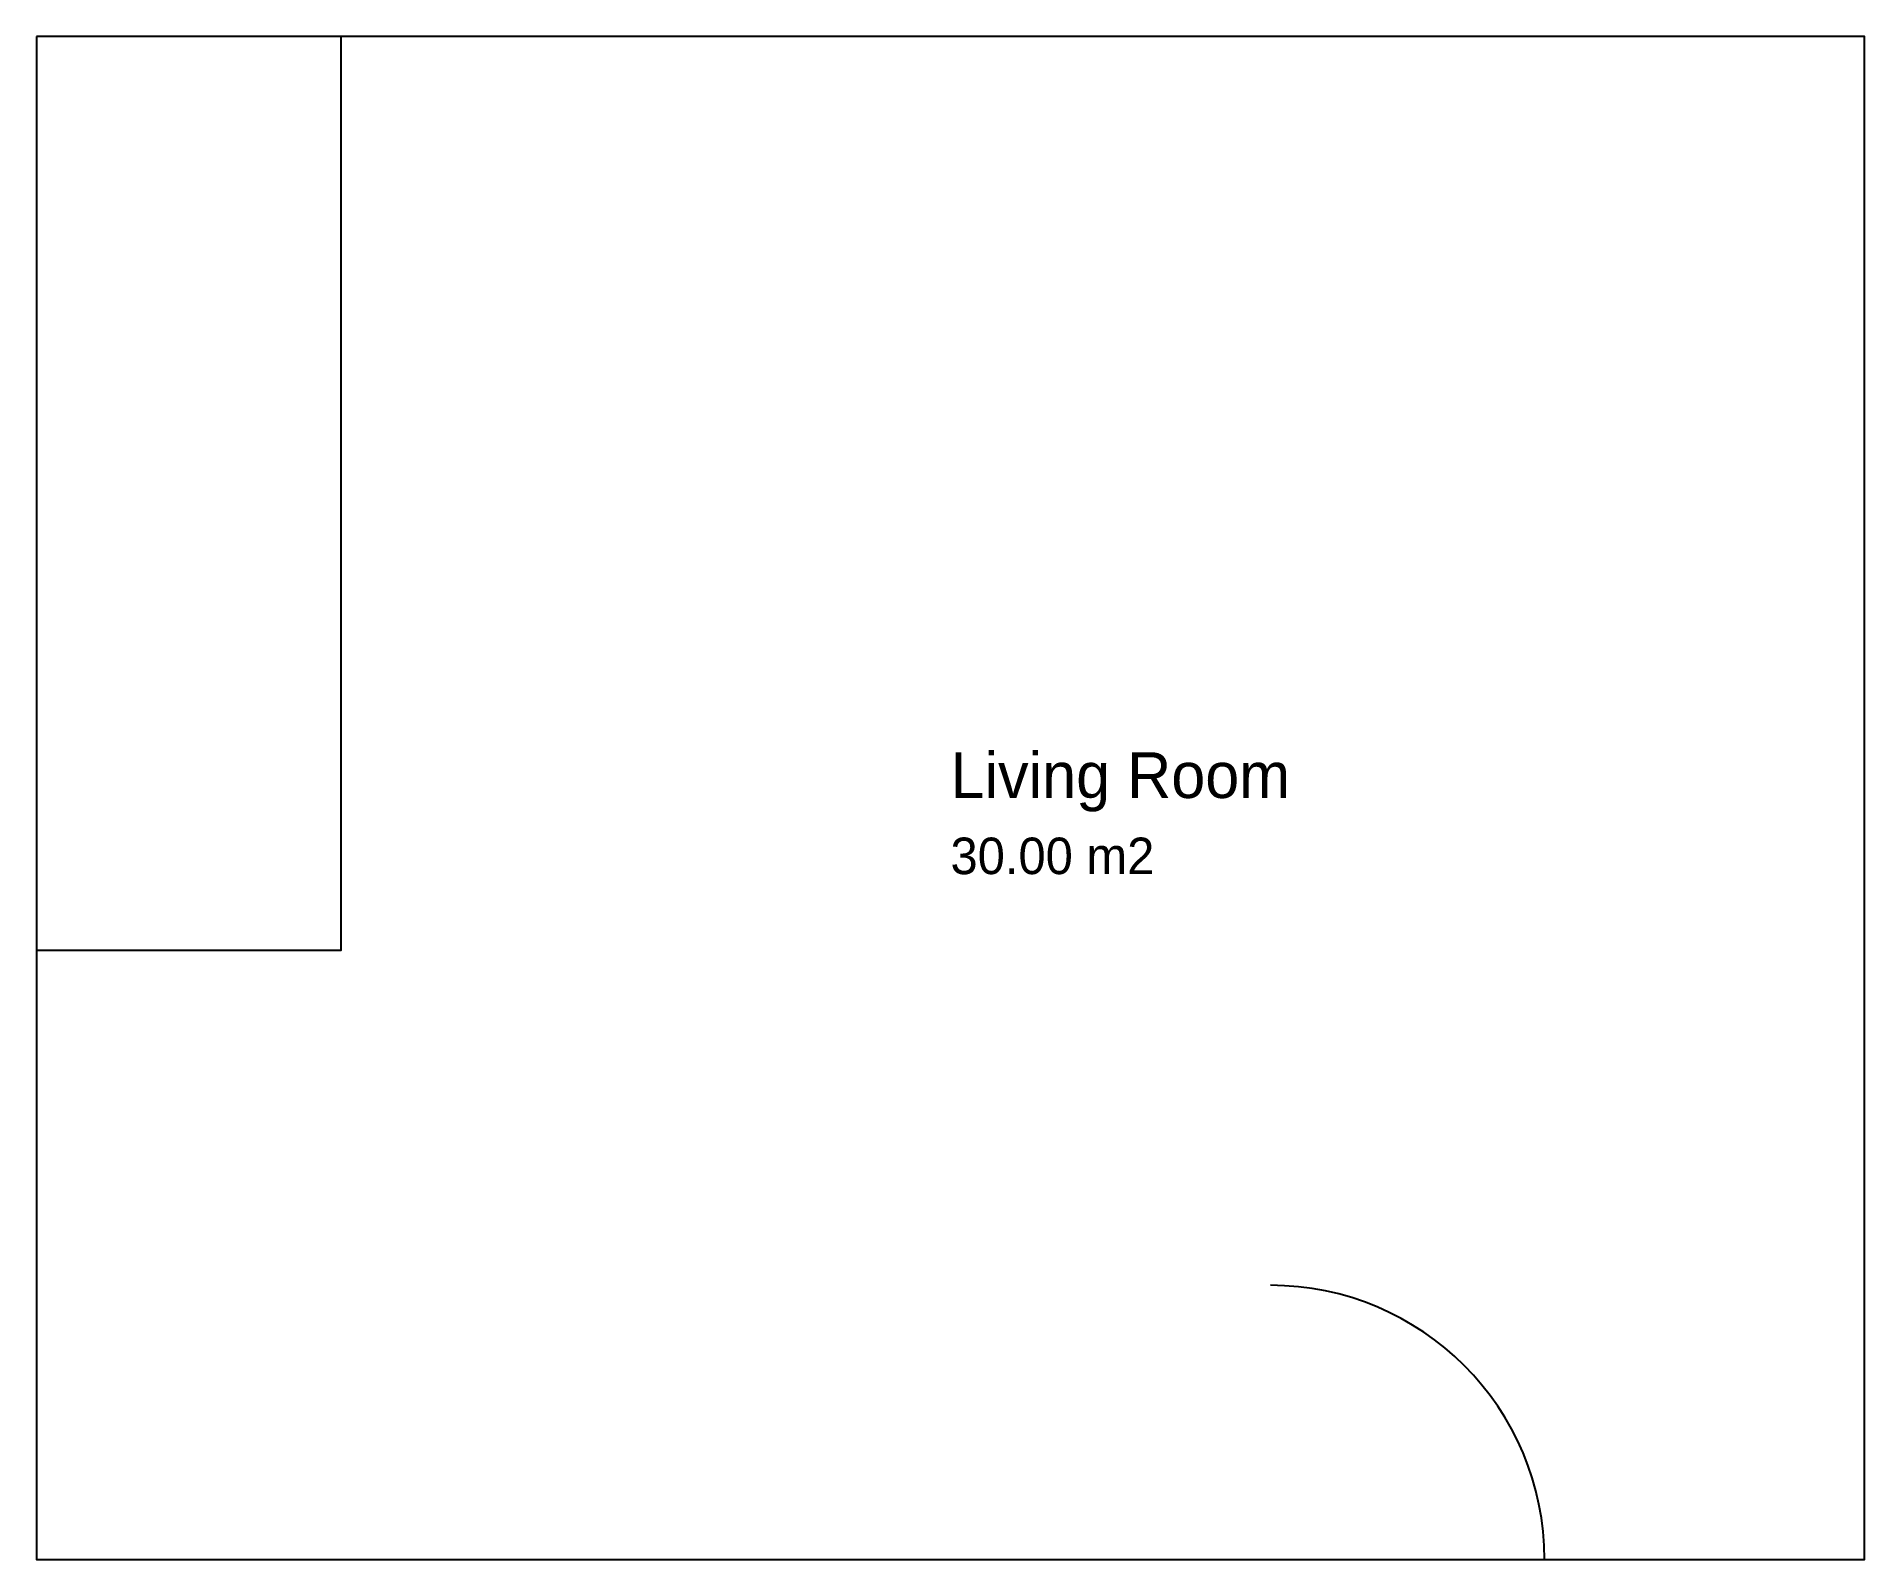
# Model space of a CAD drawing. Header units: millimetres. Extents: x 0 to 6000, y -5000 to 0.
import ezdxf

# ---------------------------------------------------------------- set-up
doc = ezdxf.new("R2010")
doc.units = ezdxf.units.MM
for name, color, linetype in [('A-ANNO-TEXT', 7, 'Continuous'), ('A-AREA', 7, 'Continuous'), ('A-DOOR', 7, 'Continuous'), ('A-FLOR-OBJ', 7, 'Continuous'), ('A-GLAZ', 7, 'Continuous'), ('A-WALL', 7, 'Continuous')]:
    doc.layers.add(name, color=color, linetype=linetype)

msp = doc.modelspace()

# ---------------------------------------------------------------- linework, layer by layer
at = {"layer": 'A-AREA'}
msp.add_lwpolyline([(0, 0), (0, -5000), (6000, -5000), (6000, 0)], close=True, dxfattribs=at)
at = {"layer": 'A-DOOR'}
msp.add_line((4050, -5000), (4950, -5000), dxfattribs=at)
msp.add_arc((4050, -5000), 900, 0, 90, dxfattribs=at)
at = {"layer": 'A-FLOR-OBJ'}
msp.add_lwpolyline([(0, 0), (0, -3000), (1000, -3000), (1000, 0)], close=True, dxfattribs=at)
at = {"layer": 'A-GLAZ'}
msp.add_line((6000, -3100), (6000, -1900), dxfattribs=at)
at = {"layer": 'A-WALL'}
for p, q in [((0, 0), (0, -5000)), ((6000, 0), (0, 0)), ((6000, -5000), (6000, 0)), ((0, -5000), (6000, -5000))]:
    msp.add_line(p, q, dxfattribs=at)

# ---------------------------------------------------------------- texts
at = {"layer": 'A-ANNO-TEXT'}
for s, height, p in [('Living Room', 150, (3000, -2500)), ('30.00 m2', 120, (3000, -2750))]:
    msp.add_text(s, height=height, dxfattribs=at).set_placement(p)

doc.saveas('drawing.dxf')
